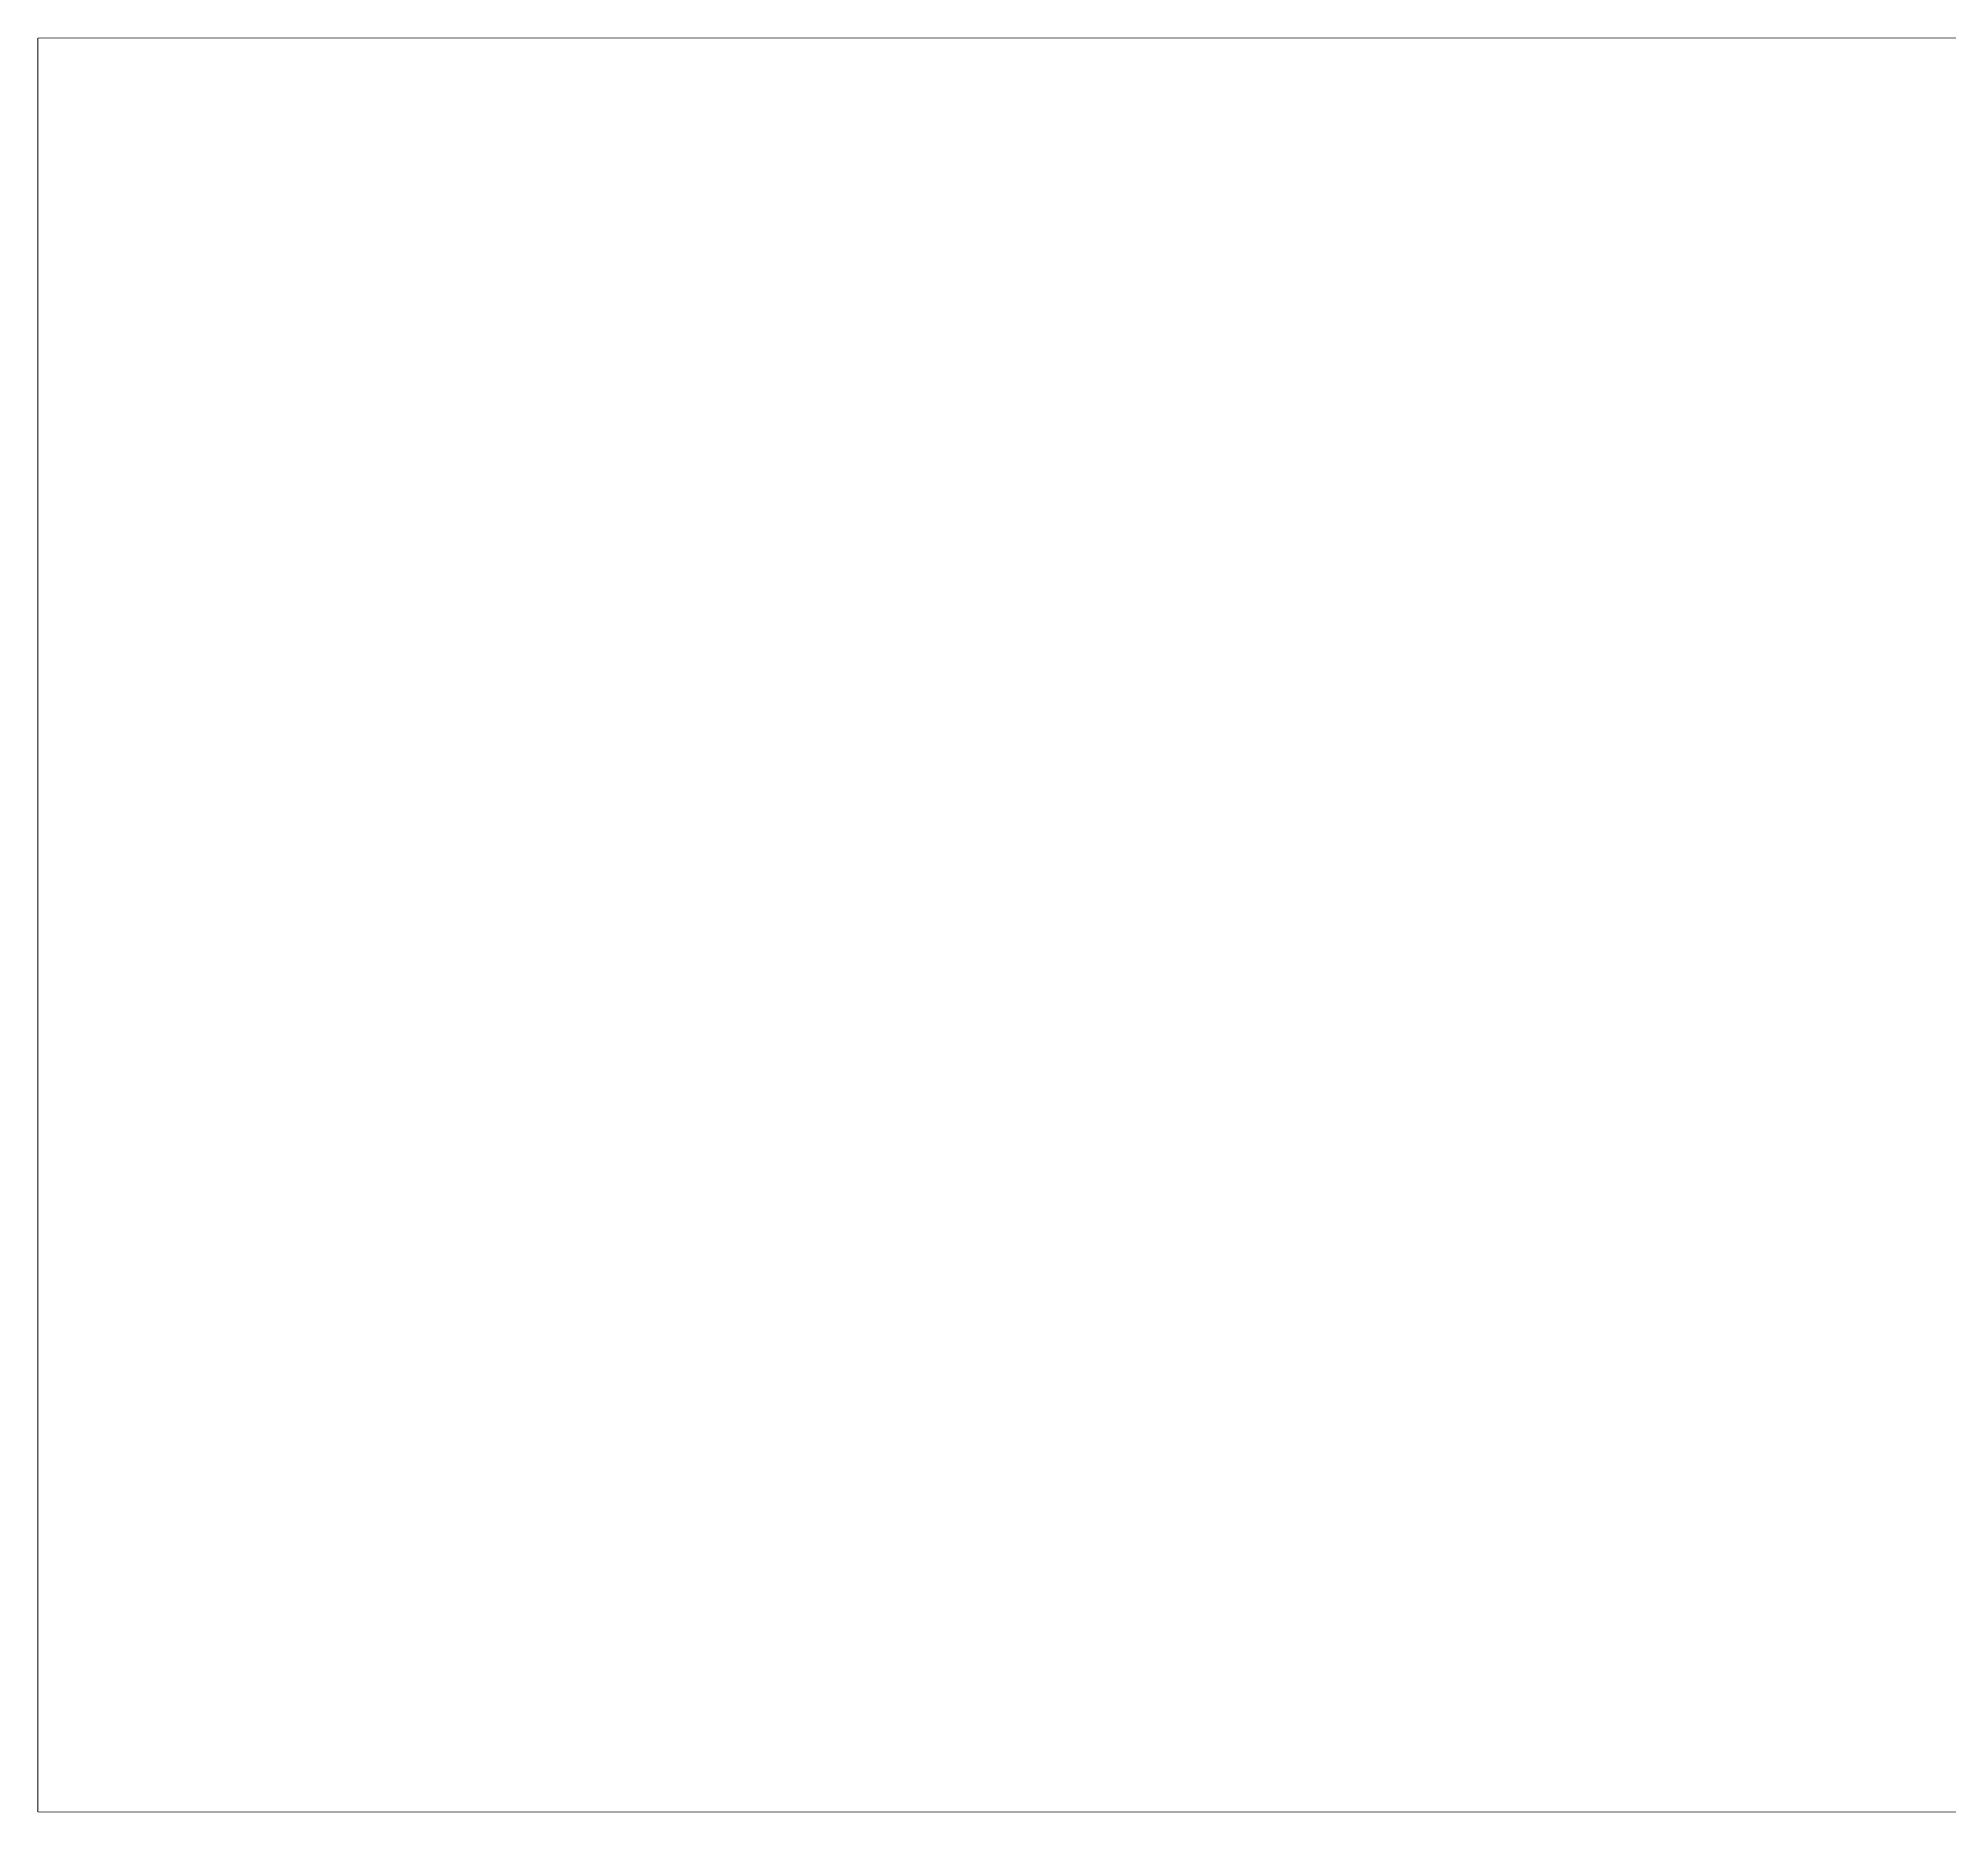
# Model space of a CAD drawing. Header units: millimetres. Extents: x 2163745 to 2518004, y -1043843 to -896215.
# Drawn here: x 2175290 to 2249963, y -1043843 to -974565 of the extents above; entities that cross this region are included whole.
import ezdxf
from ezdxf.enums import TextEntityAlignment as Align

# ---------------------------------------------------------------- set-up
doc = ezdxf.new("R2010")
doc.units = ezdxf.units.MM
doc.header["$LTSCALE"] = 250
doc.header["$MEASUREMENT"] = 0
for name, color, linetype in [('BORDER', 3, 'Continuous'), ('CDC.06.TEXT', 2, 'Continuous'), ('CDC.11.NOTE', 8, 'Continuous')]:
    doc.layers.add(name, color=color, linetype=linetype)
doc.layers.add('CDC_06.TEXT', color=2, linetype='Continuous', lineweight=18)
doc.styles.add('ARIAL', font='arial.ttf', dxfattribs={"width": 0.85})

msp = doc.modelspace()

# ---------------------------------------------------------------- linework, layer by layer
at = {"layer": 'BORDER', "color": 6, "ltscale": 2}
msp.add_lwpolyline([(2175289.6, -974565.3), (2518003.6, -974565.3), (2518003.6, -1043842.6), (2175289.6, -1043842.6)], close=True, dxfattribs=at)
at = {"layer": 'CDC.11.NOTE'}
for p, q in [((2188599.1, -978195.9), (2188599.1, -989616.1)), ((2197778.6, -978195.9), (2197778.6, -989616.1)), ((2201399.6, -978195.9), (2201399.6, -989616.1)), ((2203708.1, -978195.9), (2203708.1, -989616.1)), ((2206016.6, -978195.9), (2206016.6, -989616.1)), ((2187076.5, -979718.6), (2208480.7, -979718.6)), ((2187076.5, -980479.9), (2208480.7, -980479.9)), ((2187076.5, -981241.2), (2208480.7, -981241.2)), ((2187076.5, -982002.6), (2208480.7, -982002.6)), ((2187076.5, -982763.9), (2208480.7, -982763.9)), ((2187076.5, -983525.3), (2208480.7, -983525.3)), ((2187076.5, -984286.6), (2208480.7, -984286.6)), ((2187076.5, -985048), (2208480.7, -985048)), ((2187076.5, -985809.3), (2208480.7, -985809.3)), ((2187076.5, -986570.7), (2208480.7, -986570.7)), ((2187076.5, -987332), (2208480.7, -987332)), ((2187076.5, -988093.4), (2208480.7, -988093.4)), ((2187076.5, -988854.7), (2208480.7, -988854.7)), ((2187076.5, -989616.1), (2208480.7, -989616.1)), ((2188436.8, -994174.9), (2188436.8, -999538.2)), ((2193852, -999538.2), (2193852, -994174.9)), ((2196837.3, -999538.2), (2196837.3, -994174.9)), ((2199337.1, -999538.2), (2199337.1, -994174.9)), ((2200217, -994174.9), (2200217, -999538.2)), ((2205616.7, -999538.2), (2205616.7, -994174.9)), ((2208617, -999538.2), (2208617, -994174.9)), ((2211116.8, -999538.2), (2211116.8, -994174.9)), ((2188436.8, -999538.2), (2199337.1, -999538.2))]:
    msp.add_line(p, q, dxfattribs=at)
msp.add_lwpolyline([(2187076.5, -989616.1), (2187076.5, -978195.9), (2208480.7, -978195.9), (2208480.7, -989616.1)], dxfattribs=at)

# ---------------------------------------------------------------- texts
at = {"layer": 'CDC.06.TEXT', "style": 'ARIAL', "width": 0.85}
for s, p in [('TT', (2187669.6, -978766.6)), ('CẤU KIỆN', (2192330.3, -978766.6)), ('CẤP ĐỘ BỀN', (2198640.6, -978766.6)), ('Rb (MPa)', (2201794.2, -978766.6)), ('Rbt (MPa)', (2204003.8, -978766.6)), ('MÁC', (2206959.8, -978766.6)), ('CHỊU NÉN (MÁC)', (2198326.4, -979528)), ('CHỐNG THẤM', (2206190.3, -979528)), ('1', (2187782, -980289.3)), ('TƯỜNG TẦNG HẦM', (2188968.4, -980289.3)), ('W10', (2206991.5, -980289.3)), ('2', (2187782, -981050.6)), ('CỌC KHOAN NHỒI THÍ NGHIỆM', (2188968.4, -981050.6)), ('B45 (M600)', (2198627.2, -981050.6)), ('25.0', (2202281, -981050.6)), ('1.4', (2204490.5, -981050.6)), ('-', (2207236.6, -981050.6)), ('3', (2187782, -981812)), ('CỌC KHOAN NHỒI ĐẠI TRÀ', (2188968.4, -981812)), ('B30 (M400)', (2198627.2, -981812)), ('17.0', (2202281, -981812)), ('1.2', (2204490.5, -981812)), ('-', (2207236.6, -981812)), ('4', (2187782, -982573.3)), ('ĐÀI CỌC, MÓNG, DẦM MÓNG, SÀN TẦNG HẦM', (2188968.4, -982573.3)), ('B30 (M400)', (2198627.2, -982573.3)), ('17.0', (2202281, -982573.3)), ('1.2', (2204490.5, -982573.3)), ('W10', (2206991.5, -982573.3)), ('5', (2187782, -983334.7)), ('CỘT, VÁCH (TỪ SÀN TẦNG HẦM ĐẾN SÀN TẦNG 7)', (2188968.4, -983334.7)), ('B45 (M600)', (2198627.2, -983334.7)), ('25.0', (2202281, -983334.7)), ('1.4', (2204490.5, -983334.7)), ('-', (2207236.6, -983334.7)), ('6', (2187782, -984096)), ('CỘT, VÁCH (TỪ SÀN TẦNG 7 ĐẾN SÀN TẦNG 13)', (2188968.4, -984096)), ('B40 (M500)', (2198627.2, -984096)), ('22.0', (2202281, -984096)), ('1.4', (2204490.5, -984096)), ('-', (2207236.6, -984096)), ('7', (2187782, -984857.4)), ('CỘT, VÁCH (TỪ SÀN TẦNG 13 ĐẾN TẦNG MÁI)', (2188968.4, -984857.4)), ('B35 (M450)', (2198627.2, -984857.4)), ('19.5', (2202281, -984857.4)), ('1.3', (2204490.5, -984857.4)), ('-', (2207236.6, -984857.4)), ('8', (2187782, -985618.7)), ('CỘT KHU VỰC NGOÀI NHÀ', (2188968.4, -985618.7)), ('B30 (M400)', (2198627.2, -985618.7)), ('17.0', (2202281, -985618.7)), ('1.2', (2204490.5, -985618.7)), ('-', (2207236.6, -985618.7)), ('9', (2187782, -986380.1)), ('DẦM, SÀN TẦNG HẦM  ĐẾN MÁI', (2188968.4, -986380.1)), ('B30 (M400)', (2198627.2, -986380.1)), ('17.0', (2202281, -986380.1)), ('1.2', (2204490.5, -986380.1)), ('-', (2207236.6, -986380.1)), ('10', (2187665.4, -987141.4)), ('ĐƯỜNG DỐC, CẦU THANG', (2188968.4, -987141.4)), ('B30 (M400)', (2198627.2, -987141.4)), ('17.0', (2202281, -987141.4)), ('1.2', (2204490.5, -987141.4)), ('-', (2207236.6, -987141.4)), ('11', (2187665.4, -987902.8)), ('CÁC LOẠI BỂ NƯỚC, BỂ TỰ HOẠI, TRẠM XỬ LÝ NƯỚC THẢI', (2188968.4, -987902.8)), ('B30 (M400)', (2198627.2, -987902.8)), ('17.0', (2202281, -987902.8)), ('1.2', (2204490.5, -987902.8)), ('W10', (2206991.5, -987902.8)), ('12', (2187665.4, -988664.1)), ('LANH TÔ, GIẰNG TƯỜNG,....', (2188968.4, -988664.1)), ('B20 (M250)', (2198627.2, -988664.1)), ('11.5', (2202281, -988664.1)), ('0.9', (2204490.5, -988664.1)), ('13', (2187665.4, -989425.5)), ('BÊ TÔNG LÓT MÓNG, BÊ TÔNG TẠO MẶT PHẲNG, ...', (2188968.4, -989425.5)), ('B7.5 (M100)', (2198627.2, -989425.5)), ('4.5', (2202281, -989425.5)), ('0.48', (2204490.5, -989425.5))]:
    msp.add_text(s, height=250, dxfattribs=at).set_placement(p)
at = {"layer": 'CDC.06.TEXT', "color": 20, "style": 'ARIAL', "width": 0.85}
for s, p in [('GẠCH KHÔNG NUNG 150', (2200477.9, -996016.3)), ('GẠCH KHÔNG NUNG 80', (2188697.6, -998941.7))]:
    msp.add_text(s, height=250, dxfattribs=at).set_placement(p, align=Align.TOP_LEFT)
for p in [(2210222.4, -996016.3), (2198442.2, -998941.7)]:
    msp.add_text('1,10', height=250, dxfattribs=at).set_placement(p, align=Align.TOP_RIGHT)
at = {"layer": 'CDC.06.TEXT', "color": 20, "char_height": 250, "width": 3043.82, "attachment_point": 1, "style": 'ARIAL'}
for s, insert in [('1350 daN/m{\\H1.28x;³}', (2205872.3, -995941.8)), ('1700 daN/m{\\H1.28x;³}', (2194092.1, -998867.2))]:
    msp.add_mtext(s, dxfattribs=dict(at, insert=insert))
at = {"layer": 'CDC_06.TEXT', "style": 'ARIAL', "width": 0.85}
for s, p in [('B30 (M400)', (2198627.2, -980289.3)), ('17.0', (2202281, -980289.3)), ('1.2', (2204490.5, -980289.3))]:
    msp.add_text(s, height=250, dxfattribs=at).set_placement(p)

# ---------------------------------------------------------------- next in the draw order: wipeouts: each hides what was drawn before it
at = {"color": 6, "ltscale": 2}
msp.add_wipeout([(2175289.6, -974565.3), (2518003.6, -974565.3), (2518003.6, -1043842.6), (2175289.6, -1043842.6)], dxfattribs=at).dxf.layer = 'BORDER'

doc.saveas('drawing.dxf')
